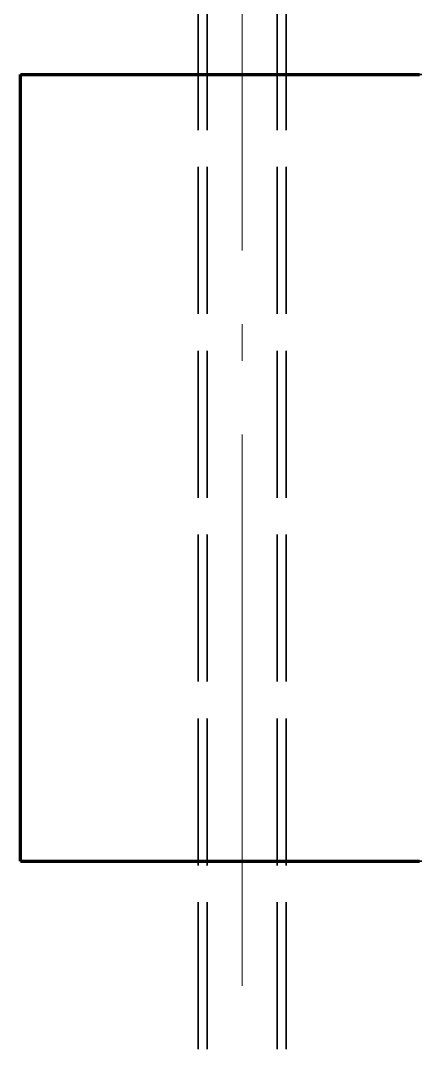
# Model space of a CAD drawing. Header units: millimetres. Extents: x 0 to 2382, y 0 to 420.
# Drawn here: x 288.88 to 299.74, y 250.6 to 278.66 of the extents above; entities that cross this region are included whole.
import ezdxf

# ---------------------------------------------------------------- set-up
doc = ezdxf.new("R2010")
doc.units = ezdxf.units.MM
doc.linetypes.add('IRAM-E-TRAZOS', pattern=[5, 4, -1])
doc.linetypes.add('IRAM-F-TRAZO-PUNTO', pattern=[20, 15, -2, 1, -2])
for name, color, linetype, lineweight in [('01-VISIBLE', 7, 'CONTINUOUS', 70), ('02-OCULTA', 4, 'IRAM-E-TRAZOS', 35), ('03-EJE', 1, 'IRAM-F-TRAZO-PUNTO', 18)]:
    doc.layers.add(name, color=color, linetype=linetype, lineweight=lineweight)

msp = doc.modelspace()

# ---------------------------------------------------------------- linework, layer by layer
at = {"layer": '01-VISIBLE'}
msp.add_line((288.877, 255.799), (288.877, 277.201), dxfattribs=at)
for points in [[(288.877, 277.201), (288.941, 277.201), (289.005, 277.201), (289.069, 277.201), (289.133, 277.201), (289.197, 277.201), (289.261, 277.201), (289.325, 277.201), (289.389, 277.201), (289.453, 277.201), (289.517, 277.201), (289.58, 277.201), (289.644, 277.201), (289.708, 277.201), (289.772, 277.201), (289.836, 277.201), (289.9, 277.201), (289.964, 277.201), (290.028, 277.201), (290.092, 277.201), (290.156, 277.201), (290.22, 277.201), (290.283, 277.201), (290.347, 277.201), (290.411, 277.201), (290.475, 277.201), (290.539, 277.201), (290.603, 277.201), (290.667, 277.201), (290.731, 277.201), (290.795, 277.201), (290.859, 277.201), (290.923, 277.201), (290.987, 277.201), (291.05, 277.201), (291.114, 277.201), (291.178, 277.201), (291.242, 277.201), (291.306, 277.201), (291.37, 277.201), (291.434, 277.201), (291.498, 277.201), (291.562, 277.201), (291.626, 277.201), (291.69, 277.201), (291.753, 277.201), (291.817, 277.201), (291.881, 277.201), (291.945, 277.201), (292.009, 277.201), (292.073, 277.201), (292.137, 277.201), (292.201, 277.201), (292.265, 277.201), (292.329, 277.201), (292.393, 277.201), (292.457, 277.201), (292.52, 277.201), (292.584, 277.201), (292.648, 277.201), (292.712, 277.201), (292.776, 277.201), (292.84, 277.201), (292.904, 277.201), (292.968, 277.201), (293.032, 277.201), (293.096, 277.201), (293.16, 277.201), (293.223, 277.201), (293.287, 277.201), (293.351, 277.201), (293.415, 277.201), (293.479, 277.201), (293.543, 277.201), (293.607, 277.201), (293.671, 277.201), (293.735, 277.201), (293.799, 277.201), (293.863, 277.201), (293.927, 277.201), (293.99, 277.201), (294.054, 277.201), (294.118, 277.201), (294.182, 277.201), (294.246, 277.201), (294.31, 277.201), (294.374, 277.201), (294.438, 277.201), (294.502, 277.201), (294.566, 277.201), (294.63, 277.201), (294.693, 277.201), (294.757, 277.201), (294.821, 277.201), (294.885, 277.201), (294.949, 277.201), (295.013, 277.201), (295.077, 277.201), (295.141, 277.201), (295.205, 277.201), (295.269, 277.201), (295.333, 277.201), (295.396, 277.201), (295.46, 277.201), (295.524, 277.201), (295.588, 277.201), (295.652, 277.201), (295.716, 277.201), (295.78, 277.201), (295.844, 277.201), (295.908, 277.201), (295.972, 277.201), (296.036, 277.201), (296.1, 277.201), (296.163, 277.201), (296.227, 277.201), (296.291, 277.201), (296.355, 277.201), (296.419, 277.201), (296.483, 277.201), (296.547, 277.201), (296.611, 277.201), (296.675, 277.201), (296.739, 277.201), (296.803, 277.201), (296.866, 277.201), (296.93, 277.201), (296.994, 277.201), (297.058, 277.201), (297.122, 277.201), (297.186, 277.201), (297.25, 277.201), (297.314, 277.201), (297.378, 277.201), (297.442, 277.201), (297.506, 277.201), (297.57, 277.201), (297.633, 277.201), (297.697, 277.201), (297.761, 277.201), (297.825, 277.201), (297.889, 277.201), (297.953, 277.201), (298.017, 277.201), (298.081, 277.201), (298.145, 277.201), (298.209, 277.201), (298.273, 277.201), (298.336, 277.201), (298.4, 277.201), (298.464, 277.201), (298.528, 277.201), (298.592, 277.201), (298.656, 277.201), (298.72, 277.201), (298.784, 277.201), (298.848, 277.201), (298.912, 277.201), (298.976, 277.201), (299.04, 277.201), (299.103, 277.201), (299.167, 277.201), (299.231, 277.201), (299.295, 277.201), (299.359, 277.201), (299.423, 277.201), (299.487, 277.201), (299.551, 277.201), (299.615, 277.201), (299.679, 277.201), (299.743, 277.201)], [(288.877, 255.799), (288.941, 255.799), (289.005, 255.799), (289.069, 255.799), (289.133, 255.799), (289.197, 255.799), (289.261, 255.799), (289.325, 255.799), (289.389, 255.799), (289.453, 255.799), (289.517, 255.799), (289.58, 255.799), (289.644, 255.799), (289.708, 255.799), (289.772, 255.799), (289.836, 255.799), (289.9, 255.799), (289.964, 255.799), (290.028, 255.799), (290.092, 255.799), (290.156, 255.799), (290.22, 255.799), (290.283, 255.799), (290.347, 255.799), (290.411, 255.799), (290.475, 255.799), (290.539, 255.799), (290.603, 255.799), (290.667, 255.799), (290.731, 255.799), (290.795, 255.799), (290.859, 255.799), (290.923, 255.799), (290.987, 255.799), (291.05, 255.799), (291.114, 255.799), (291.178, 255.799), (291.242, 255.799), (291.306, 255.799), (291.37, 255.799), (291.434, 255.799), (291.498, 255.799), (291.562, 255.799), (291.626, 255.799), (291.69, 255.799), (291.753, 255.799), (291.817, 255.799), (291.881, 255.799), (291.945, 255.799), (292.009, 255.799), (292.073, 255.799), (292.137, 255.799), (292.201, 255.799), (292.265, 255.799), (292.329, 255.799), (292.393, 255.799), (292.457, 255.799), (292.52, 255.799), (292.584, 255.799), (292.648, 255.799), (292.712, 255.799), (292.776, 255.799), (292.84, 255.799), (292.904, 255.799), (292.968, 255.799), (293.032, 255.799), (293.096, 255.799), (293.16, 255.799), (293.223, 255.799), (293.287, 255.799), (293.351, 255.799), (293.415, 255.799), (293.479, 255.799), (293.543, 255.799), (293.607, 255.799), (293.671, 255.799), (293.735, 255.799), (293.799, 255.799), (293.863, 255.799), (293.927, 255.799), (293.99, 255.799), (294.054, 255.799), (294.118, 255.799), (294.182, 255.799), (294.246, 255.799), (294.31, 255.799), (294.374, 255.799), (294.438, 255.799), (294.502, 255.799), (294.566, 255.799), (294.63, 255.799), (294.693, 255.799), (294.757, 255.799), (294.821, 255.799), (294.885, 255.799), (294.949, 255.799), (295.013, 255.799), (295.077, 255.799), (295.141, 255.799), (295.205, 255.799), (295.269, 255.799), (295.333, 255.799), (295.396, 255.799), (295.46, 255.799), (295.524, 255.799), (295.588, 255.799), (295.652, 255.799), (295.716, 255.799), (295.78, 255.799), (295.844, 255.799), (295.908, 255.799), (295.972, 255.799), (296.036, 255.799), (296.1, 255.799), (296.163, 255.799), (296.227, 255.799), (296.291, 255.799), (296.355, 255.799), (296.419, 255.799), (296.483, 255.799), (296.547, 255.799), (296.611, 255.799), (296.675, 255.799), (296.739, 255.799), (296.803, 255.799), (296.866, 255.799), (296.93, 255.799), (296.994, 255.799), (297.058, 255.799), (297.122, 255.799), (297.186, 255.799), (297.25, 255.799), (297.314, 255.799), (297.378, 255.799), (297.442, 255.799), (297.506, 255.799), (297.57, 255.799), (297.633, 255.799), (297.697, 255.799), (297.761, 255.799), (297.825, 255.799), (297.889, 255.799), (297.953, 255.799), (298.017, 255.799), (298.081, 255.799), (298.145, 255.799), (298.209, 255.799), (298.273, 255.799), (298.336, 255.799), (298.4, 255.799), (298.464, 255.799), (298.528, 255.799), (298.592, 255.799), (298.656, 255.799), (298.72, 255.799), (298.784, 255.799), (298.848, 255.799), (298.912, 255.799), (298.976, 255.799), (299.04, 255.799), (299.103, 255.799), (299.167, 255.799), (299.231, 255.799), (299.295, 255.799), (299.359, 255.799), (299.423, 255.799), (299.487, 255.799), (299.551, 255.799), (299.615, 255.799), (299.679, 255.799), (299.743, 255.799)]]:
    msp.add_lwpolyline(points, dxfattribs=at)
at = {"layer": '02-OCULTA'}
for p, q in [((293.712, 215.685), (293.712, 330.118)), ((293.962, 215.685), (293.962, 330.118)), ((295.862, 215.685), (295.862, 330.118)), ((296.112, 215.685), (296.112, 330.118)), ((288.877, 255.799), (288.877, 277.201)), ((288.887, 277.201), (288.877, 277.201)), ((288.887, 277.201), (288.877, 277.201)), ((288.887, 255.799), (288.887, 277.201)), ((288.887, 255.799), (288.887, 277.201)), ((288.887, 255.799), (288.877, 255.799)), ((288.887, 255.799), (288.877, 255.799))]:
    msp.add_line(p, q, dxfattribs=at)
for points in [[(299.743, 277.201), (299.679, 277.201), (299.615, 277.201), (299.551, 277.201), (299.487, 277.201), (299.423, 277.201), (299.359, 277.201), (299.295, 277.201), (299.231, 277.201), (299.167, 277.201), (299.103, 277.201), (299.04, 277.201), (298.976, 277.201), (298.912, 277.201), (298.848, 277.201), (298.784, 277.201), (298.72, 277.201), (298.656, 277.201), (298.592, 277.201), (298.528, 277.201), (298.464, 277.201), (298.4, 277.201), (298.336, 277.201), (298.273, 277.201), (298.209, 277.201), (298.145, 277.201), (298.081, 277.201), (298.017, 277.201), (297.953, 277.201), (297.889, 277.201), (297.825, 277.201), (297.761, 277.201), (297.697, 277.201), (297.633, 277.201), (297.57, 277.201), (297.506, 277.201), (297.442, 277.201), (297.378, 277.201), (297.314, 277.201), (297.25, 277.201), (297.186, 277.201), (297.122, 277.201), (297.058, 277.201), (296.994, 277.201), (296.93, 277.201), (296.866, 277.201), (296.803, 277.201), (296.739, 277.201), (296.675, 277.201), (296.611, 277.201), (296.547, 277.201), (296.483, 277.201), (296.419, 277.201), (296.355, 277.201), (296.291, 277.201), (296.227, 277.201), (296.163, 277.201), (296.1, 277.201), (296.036, 277.201), (295.972, 277.201), (295.908, 277.201), (295.844, 277.201), (295.78, 277.201), (295.716, 277.201), (295.652, 277.201), (295.588, 277.201), (295.524, 277.201), (295.46, 277.201), (295.396, 277.201), (295.333, 277.201), (295.269, 277.201), (295.205, 277.201), (295.141, 277.201), (295.077, 277.201), (295.013, 277.201), (294.949, 277.201), (294.885, 277.201), (294.821, 277.201), (294.757, 277.201), (294.693, 277.201), (294.63, 277.201), (294.566, 277.201), (294.502, 277.201), (294.438, 277.201), (294.374, 277.201), (294.31, 277.201), (294.246, 277.201), (294.182, 277.201), (294.118, 277.201), (294.054, 277.201), (293.99, 277.201), (293.927, 277.201), (293.863, 277.201), (293.799, 277.201), (293.735, 277.201), (293.671, 277.201), (293.607, 277.201), (293.543, 277.201), (293.479, 277.201), (293.415, 277.201), (293.351, 277.201), (293.287, 277.201), (293.223, 277.201), (293.16, 277.201), (293.096, 277.201), (293.032, 277.201), (292.968, 277.201), (292.904, 277.201), (292.84, 277.201), (292.776, 277.201), (292.712, 277.201), (292.648, 277.201), (292.584, 277.201), (292.52, 277.201), (292.457, 277.201), (292.393, 277.201), (292.329, 277.201), (292.265, 277.201), (292.201, 277.201), (292.137, 277.201), (292.073, 277.201), (292.009, 277.201), (291.945, 277.201), (291.881, 277.201), (291.817, 277.201), (291.753, 277.201), (291.69, 277.201), (291.626, 277.201), (291.562, 277.201), (291.498, 277.201), (291.434, 277.201), (291.37, 277.201), (291.306, 277.201), (291.242, 277.201), (291.178, 277.201), (291.114, 277.201), (291.05, 277.201), (290.987, 277.201), (290.923, 277.201), (290.859, 277.201), (290.795, 277.201), (290.731, 277.201), (290.667, 277.201), (290.603, 277.201), (290.539, 277.201), (290.475, 277.201), (290.411, 277.201), (290.347, 277.201), (290.283, 277.201), (290.22, 277.201), (290.156, 277.201), (290.092, 277.201), (290.028, 277.201), (289.964, 277.201), (289.9, 277.201), (289.836, 277.201), (289.772, 277.201), (289.708, 277.201), (289.644, 277.201), (289.58, 277.201), (289.517, 277.201), (289.453, 277.201), (289.389, 277.201), (289.325, 277.201), (289.261, 277.201), (289.197, 277.201), (289.133, 277.201), (289.069, 277.201), (289.005, 277.201), (288.941, 277.201), (288.877, 277.201)], [(288.887, 277.201), (288.95, 277.201), (289.014, 277.201), (289.078, 277.201), (289.142, 277.201), (289.206, 277.201), (289.27, 277.201), (289.333, 277.201), (289.397, 277.201), (289.461, 277.201), (289.525, 277.201), (289.589, 277.201), (289.652, 277.201), (289.716, 277.201), (289.78, 277.201), (289.844, 277.201), (289.908, 277.201), (289.972, 277.201), (290.035, 277.201), (290.099, 277.201), (290.163, 277.201), (290.227, 277.201), (290.291, 277.201), (290.354, 277.201), (290.418, 277.201), (290.482, 277.201), (290.546, 277.201), (290.61, 277.201), (290.673, 277.201), (290.737, 277.201), (290.801, 277.201), (290.865, 277.201), (290.929, 277.201), (290.993, 277.201), (291.056, 277.201), (291.12, 277.201), (291.184, 277.201), (291.248, 277.201), (291.312, 277.201), (291.375, 277.201), (291.439, 277.201), (291.503, 277.201), (291.567, 277.201), (291.631, 277.201), (291.695, 277.201), (291.758, 277.201), (291.822, 277.201), (291.886, 277.201), (291.95, 277.201), (292.014, 277.201), (292.077, 277.201), (292.141, 277.201), (292.205, 277.201), (292.269, 277.201), (292.333, 277.201), (292.396, 277.201), (292.46, 277.201), (292.524, 277.201), (292.588, 277.201), (292.652, 277.201), (292.716, 277.201), (292.779, 277.201), (292.843, 277.201), (292.907, 277.201), (292.971, 277.201), (293.035, 277.201), (293.098, 277.201), (293.162, 277.201), (293.226, 277.201), (293.29, 277.201), (293.354, 277.201), (293.418, 277.201), (293.481, 277.201), (293.545, 277.201), (293.609, 277.201), (293.673, 277.201), (293.737, 277.201), (293.8, 277.201), (293.864, 277.201), (293.928, 277.201), (293.992, 277.201), (294.056, 277.201), (294.119, 277.201), (294.183, 277.201), (294.247, 277.201), (294.311, 277.201), (294.375, 277.201), (294.439, 277.201), (294.502, 277.201), (294.566, 277.201), (294.63, 277.201), (294.694, 277.201), (294.758, 277.201), (294.821, 277.201), (294.885, 277.201), (294.949, 277.201), (295.013, 277.201), (295.077, 277.201), (295.14, 277.201), (295.204, 277.201), (295.268, 277.201), (295.332, 277.201), (295.396, 277.201), (295.46, 277.201), (295.523, 277.201), (295.587, 277.201), (295.651, 277.201), (295.715, 277.201), (295.779, 277.201), (295.842, 277.201), (295.906, 277.201), (295.97, 277.201), (296.034, 277.201), (296.098, 277.201), (296.162, 277.201), (296.225, 277.201), (296.289, 277.201), (296.353, 277.201), (296.417, 277.201), (296.481, 277.201), (296.544, 277.201), (296.608, 277.201), (296.672, 277.201), (296.736, 277.201), (296.8, 277.201), (296.863, 277.201), (296.927, 277.201), (296.991, 277.201), (297.055, 277.201), (297.119, 277.201), (297.183, 277.201), (297.246, 277.201), (297.31, 277.201), (297.374, 277.201), (297.438, 277.201), (297.502, 277.201), (297.565, 277.201), (297.629, 277.201), (297.693, 277.201), (297.757, 277.201), (297.821, 277.201), (297.885, 277.201), (297.948, 277.201), (298.012, 277.201), (298.076, 277.201), (298.14, 277.201), (298.204, 277.201), (298.267, 277.201), (298.331, 277.201), (298.395, 277.201), (298.459, 277.201), (298.523, 277.201), (298.586, 277.201), (298.65, 277.201), (298.714, 277.201), (298.778, 277.201), (298.842, 277.201), (298.906, 277.201), (298.969, 277.201), (299.033, 277.201), (299.097, 277.201), (299.161, 277.201), (299.225, 277.201), (299.288, 277.201), (299.352, 277.201), (299.416, 277.201), (299.48, 277.201), (299.544, 277.201), (299.608, 277.201), (299.671, 277.201), (299.735, 277.201), (299.799, 277.201)], [(299.799, 277.201), (299.735, 277.201), (299.671, 277.201), (299.608, 277.201), (299.544, 277.201), (299.48, 277.201), (299.416, 277.201), (299.352, 277.201), (299.288, 277.201), (299.225, 277.201), (299.161, 277.201), (299.097, 277.201), (299.033, 277.201), (298.969, 277.201), (298.906, 277.201), (298.842, 277.201), (298.778, 277.201), (298.714, 277.201), (298.65, 277.201), (298.586, 277.201), (298.523, 277.201), (298.459, 277.201), (298.395, 277.201), (298.331, 277.201), (298.267, 277.201), (298.204, 277.201), (298.14, 277.201), (298.076, 277.201), (298.012, 277.201), (297.948, 277.201), (297.885, 277.201), (297.821, 277.201), (297.757, 277.201), (297.693, 277.201), (297.629, 277.201), (297.565, 277.201), (297.502, 277.201), (297.438, 277.201), (297.374, 277.201), (297.31, 277.201), (297.246, 277.201), (297.183, 277.201), (297.119, 277.201), (297.055, 277.201), (296.991, 277.201), (296.927, 277.201), (296.863, 277.201), (296.8, 277.201), (296.736, 277.201), (296.672, 277.201), (296.608, 277.201), (296.544, 277.201), (296.481, 277.201), (296.417, 277.201), (296.353, 277.201), (296.289, 277.201), (296.225, 277.201), (296.162, 277.201), (296.098, 277.201), (296.034, 277.201), (295.97, 277.201), (295.906, 277.201), (295.842, 277.201), (295.779, 277.201), (295.715, 277.201), (295.651, 277.201), (295.587, 277.201), (295.523, 277.201), (295.46, 277.201), (295.396, 277.201), (295.332, 277.201), (295.268, 277.201), (295.204, 277.201), (295.14, 277.201), (295.077, 277.201), (295.013, 277.201), (294.949, 277.201), (294.885, 277.201), (294.821, 277.201), (294.758, 277.201), (294.694, 277.201), (294.63, 277.201), (294.566, 277.201), (294.502, 277.201), (294.439, 277.201), (294.375, 277.201), (294.311, 277.201), (294.247, 277.201), (294.183, 277.201), (294.119, 277.201), (294.056, 277.201), (293.992, 277.201), (293.928, 277.201), (293.864, 277.201), (293.8, 277.201), (293.737, 277.201), (293.673, 277.201), (293.609, 277.201), (293.545, 277.201), (293.481, 277.201), (293.418, 277.201), (293.354, 277.201), (293.29, 277.201), (293.226, 277.201), (293.162, 277.201), (293.098, 277.201), (293.035, 277.201), (292.971, 277.201), (292.907, 277.201), (292.843, 277.201), (292.779, 277.201), (292.716, 277.201), (292.652, 277.201), (292.588, 277.201), (292.524, 277.201), (292.46, 277.201), (292.396, 277.201), (292.333, 277.201), (292.269, 277.201), (292.205, 277.201), (292.141, 277.201), (292.077, 277.201), (292.014, 277.201), (291.95, 277.201), (291.886, 277.201), (291.822, 277.201), (291.758, 277.201), (291.695, 277.201), (291.631, 277.201), (291.567, 277.201), (291.503, 277.201), (291.439, 277.201), (291.375, 277.201), (291.312, 277.201), (291.248, 277.201), (291.184, 277.201), (291.12, 277.201), (291.056, 277.201), (290.993, 277.201), (290.929, 277.201), (290.865, 277.201), (290.801, 277.201), (290.737, 277.201), (290.673, 277.201), (290.61, 277.201), (290.546, 277.201), (290.482, 277.201), (290.418, 277.201), (290.354, 277.201), (290.291, 277.201), (290.227, 277.201), (290.163, 277.201), (290.099, 277.201), (290.035, 277.201), (289.972, 277.201), (289.908, 277.201), (289.844, 277.201), (289.78, 277.201), (289.716, 277.201), (289.652, 277.201), (289.589, 277.201), (289.525, 277.201), (289.461, 277.201), (289.397, 277.201), (289.333, 277.201), (289.27, 277.201), (289.206, 277.201), (289.142, 277.201), (289.078, 277.201), (289.014, 277.201), (288.95, 277.201), (288.887, 277.201)], [(299.743, 255.799), (299.679, 255.799), (299.615, 255.799), (299.551, 255.799), (299.487, 255.799), (299.423, 255.799), (299.359, 255.799), (299.295, 255.799), (299.231, 255.799), (299.167, 255.799), (299.103, 255.799), (299.04, 255.799), (298.976, 255.799), (298.912, 255.799), (298.848, 255.799), (298.784, 255.799), (298.72, 255.799), (298.656, 255.799), (298.592, 255.799), (298.528, 255.799), (298.464, 255.799), (298.4, 255.799), (298.336, 255.799), (298.273, 255.799), (298.209, 255.799), (298.145, 255.799), (298.081, 255.799), (298.017, 255.799), (297.953, 255.799), (297.889, 255.799), (297.825, 255.799), (297.761, 255.799), (297.697, 255.799), (297.633, 255.799), (297.57, 255.799), (297.506, 255.799), (297.442, 255.799), (297.378, 255.799), (297.314, 255.799), (297.25, 255.799), (297.186, 255.799), (297.122, 255.799), (297.058, 255.799), (296.994, 255.799), (296.93, 255.799), (296.866, 255.799), (296.803, 255.799), (296.739, 255.799), (296.675, 255.799), (296.611, 255.799), (296.547, 255.799), (296.483, 255.799), (296.419, 255.799), (296.355, 255.799), (296.291, 255.799), (296.227, 255.799), (296.163, 255.799), (296.1, 255.799), (296.036, 255.799), (295.972, 255.799), (295.908, 255.799), (295.844, 255.799), (295.78, 255.799), (295.716, 255.799), (295.652, 255.799), (295.588, 255.799), (295.524, 255.799), (295.46, 255.799), (295.396, 255.799), (295.333, 255.799), (295.269, 255.799), (295.205, 255.799), (295.141, 255.799), (295.077, 255.799), (295.013, 255.799), (294.949, 255.799), (294.885, 255.799), (294.821, 255.799), (294.757, 255.799), (294.693, 255.799), (294.63, 255.799), (294.566, 255.799), (294.502, 255.799), (294.438, 255.799), (294.374, 255.799), (294.31, 255.799), (294.246, 255.799), (294.182, 255.799), (294.118, 255.799), (294.054, 255.799), (293.99, 255.799), (293.927, 255.799), (293.863, 255.799), (293.799, 255.799), (293.735, 255.799), (293.671, 255.799), (293.607, 255.799), (293.543, 255.799), (293.479, 255.799), (293.415, 255.799), (293.351, 255.799), (293.287, 255.799), (293.223, 255.799), (293.16, 255.799), (293.096, 255.799), (293.032, 255.799), (292.968, 255.799), (292.904, 255.799), (292.84, 255.799), (292.776, 255.799), (292.712, 255.799), (292.648, 255.799), (292.584, 255.799), (292.52, 255.799), (292.457, 255.799), (292.393, 255.799), (292.329, 255.799), (292.265, 255.799), (292.201, 255.799), (292.137, 255.799), (292.073, 255.799), (292.009, 255.799), (291.945, 255.799), (291.881, 255.799), (291.817, 255.799), (291.753, 255.799), (291.69, 255.799), (291.626, 255.799), (291.562, 255.799), (291.498, 255.799), (291.434, 255.799), (291.37, 255.799), (291.306, 255.799), (291.242, 255.799), (291.178, 255.799), (291.114, 255.799), (291.05, 255.799), (290.987, 255.799), (290.923, 255.799), (290.859, 255.799), (290.795, 255.799), (290.731, 255.799), (290.667, 255.799), (290.603, 255.799), (290.539, 255.799), (290.475, 255.799), (290.411, 255.799), (290.347, 255.799), (290.283, 255.799), (290.22, 255.799), (290.156, 255.799), (290.092, 255.799), (290.028, 255.799), (289.964, 255.799), (289.9, 255.799), (289.836, 255.799), (289.772, 255.799), (289.708, 255.799), (289.644, 255.799), (289.58, 255.799), (289.517, 255.799), (289.453, 255.799), (289.389, 255.799), (289.325, 255.799), (289.261, 255.799), (289.197, 255.799), (289.133, 255.799), (289.069, 255.799), (289.005, 255.799), (288.941, 255.799), (288.877, 255.799)], [(288.887, 255.799), (288.95, 255.799), (289.014, 255.799), (289.078, 255.799), (289.142, 255.799), (289.206, 255.799), (289.27, 255.799), (289.333, 255.799), (289.397, 255.799), (289.461, 255.799), (289.525, 255.799), (289.589, 255.799), (289.652, 255.799), (289.716, 255.799), (289.78, 255.799), (289.844, 255.799), (289.908, 255.799), (289.972, 255.799), (290.035, 255.799), (290.099, 255.799), (290.163, 255.799), (290.227, 255.799), (290.291, 255.799), (290.354, 255.799), (290.418, 255.799), (290.482, 255.799), (290.546, 255.799), (290.61, 255.799), (290.673, 255.799), (290.737, 255.799), (290.801, 255.799), (290.865, 255.799), (290.929, 255.799), (290.993, 255.799), (291.056, 255.799), (291.12, 255.799), (291.184, 255.799), (291.248, 255.799), (291.312, 255.799), (291.375, 255.799), (291.439, 255.799), (291.503, 255.799), (291.567, 255.799), (291.631, 255.799), (291.695, 255.799), (291.758, 255.799), (291.822, 255.799), (291.886, 255.799), (291.95, 255.799), (292.014, 255.799), (292.077, 255.799), (292.141, 255.799), (292.205, 255.799), (292.269, 255.799), (292.333, 255.799), (292.396, 255.799), (292.46, 255.799), (292.524, 255.799), (292.588, 255.799), (292.652, 255.799), (292.716, 255.799), (292.779, 255.799), (292.843, 255.799), (292.907, 255.799), (292.971, 255.799), (293.035, 255.799), (293.098, 255.799), (293.162, 255.799), (293.226, 255.799), (293.29, 255.799), (293.354, 255.799), (293.418, 255.799), (293.481, 255.799), (293.545, 255.799), (293.609, 255.799), (293.673, 255.799), (293.737, 255.799), (293.8, 255.799), (293.864, 255.799), (293.928, 255.799), (293.992, 255.799), (294.056, 255.799), (294.119, 255.799), (294.183, 255.799), (294.247, 255.799), (294.311, 255.799), (294.375, 255.799), (294.439, 255.799), (294.502, 255.799), (294.566, 255.799), (294.63, 255.799), (294.694, 255.799), (294.758, 255.799), (294.821, 255.799), (294.885, 255.799), (294.949, 255.799), (295.013, 255.799), (295.077, 255.799), (295.14, 255.799), (295.204, 255.799), (295.268, 255.799), (295.332, 255.799), (295.396, 255.799), (295.46, 255.799), (295.523, 255.799), (295.587, 255.799), (295.651, 255.799), (295.715, 255.799), (295.779, 255.799), (295.842, 255.799), (295.906, 255.799), (295.97, 255.799), (296.034, 255.799), (296.098, 255.799), (296.162, 255.799), (296.225, 255.799), (296.289, 255.799), (296.353, 255.799), (296.417, 255.799), (296.481, 255.799), (296.544, 255.799), (296.608, 255.799), (296.672, 255.799), (296.736, 255.799), (296.8, 255.799), (296.863, 255.799), (296.927, 255.799), (296.991, 255.799), (297.055, 255.799), (297.119, 255.799), (297.183, 255.799), (297.246, 255.799), (297.31, 255.799), (297.374, 255.799), (297.438, 255.799), (297.502, 255.799), (297.565, 255.799), (297.629, 255.799), (297.693, 255.799), (297.757, 255.799), (297.821, 255.799), (297.885, 255.799), (297.948, 255.799), (298.012, 255.799), (298.076, 255.799), (298.14, 255.799), (298.204, 255.799), (298.267, 255.799), (298.331, 255.799), (298.395, 255.799), (298.459, 255.799), (298.523, 255.799), (298.586, 255.799), (298.65, 255.799), (298.714, 255.799), (298.778, 255.799), (298.842, 255.799), (298.906, 255.799), (298.969, 255.799), (299.033, 255.799), (299.097, 255.799), (299.161, 255.799), (299.225, 255.799), (299.288, 255.799), (299.352, 255.799), (299.416, 255.799), (299.48, 255.799), (299.544, 255.799), (299.608, 255.799), (299.671, 255.799), (299.735, 255.799), (299.799, 255.799)], [(299.799, 255.799), (299.735, 255.799), (299.671, 255.799), (299.608, 255.799), (299.544, 255.799), (299.48, 255.799), (299.416, 255.799), (299.352, 255.799), (299.288, 255.799), (299.225, 255.799), (299.161, 255.799), (299.097, 255.799), (299.033, 255.799), (298.969, 255.799), (298.906, 255.799), (298.842, 255.799), (298.778, 255.799), (298.714, 255.799), (298.65, 255.799), (298.586, 255.799), (298.523, 255.799), (298.459, 255.799), (298.395, 255.799), (298.331, 255.799), (298.267, 255.799), (298.204, 255.799), (298.14, 255.799), (298.076, 255.799), (298.012, 255.799), (297.948, 255.799), (297.885, 255.799), (297.821, 255.799), (297.757, 255.799), (297.693, 255.799), (297.629, 255.799), (297.565, 255.799), (297.502, 255.799), (297.438, 255.799), (297.374, 255.799), (297.31, 255.799), (297.246, 255.799), (297.183, 255.799), (297.119, 255.799), (297.055, 255.799), (296.991, 255.799), (296.927, 255.799), (296.863, 255.799), (296.8, 255.799), (296.736, 255.799), (296.672, 255.799), (296.608, 255.799), (296.544, 255.799), (296.481, 255.799), (296.417, 255.799), (296.353, 255.799), (296.289, 255.799), (296.225, 255.799), (296.162, 255.799), (296.098, 255.799), (296.034, 255.799), (295.97, 255.799), (295.906, 255.799), (295.842, 255.799), (295.779, 255.799), (295.715, 255.799), (295.651, 255.799), (295.587, 255.799), (295.523, 255.799), (295.46, 255.799), (295.396, 255.799), (295.332, 255.799), (295.268, 255.799), (295.204, 255.799), (295.14, 255.799), (295.077, 255.799), (295.013, 255.799), (294.949, 255.799), (294.885, 255.799), (294.821, 255.799), (294.758, 255.799), (294.694, 255.799), (294.63, 255.799), (294.566, 255.799), (294.502, 255.799), (294.439, 255.799), (294.375, 255.799), (294.311, 255.799), (294.247, 255.799), (294.183, 255.799), (294.119, 255.799), (294.056, 255.799), (293.992, 255.799), (293.928, 255.799), (293.864, 255.799), (293.8, 255.799), (293.737, 255.799), (293.673, 255.799), (293.609, 255.799), (293.545, 255.799), (293.481, 255.799), (293.418, 255.799), (293.354, 255.799), (293.29, 255.799), (293.226, 255.799), (293.162, 255.799), (293.098, 255.799), (293.035, 255.799), (292.971, 255.799), (292.907, 255.799), (292.843, 255.799), (292.779, 255.799), (292.716, 255.799), (292.652, 255.799), (292.588, 255.799), (292.524, 255.799), (292.46, 255.799), (292.396, 255.799), (292.333, 255.799), (292.269, 255.799), (292.205, 255.799), (292.141, 255.799), (292.077, 255.799), (292.014, 255.799), (291.95, 255.799), (291.886, 255.799), (291.822, 255.799), (291.758, 255.799), (291.695, 255.799), (291.631, 255.799), (291.567, 255.799), (291.503, 255.799), (291.439, 255.799), (291.375, 255.799), (291.312, 255.799), (291.248, 255.799), (291.184, 255.799), (291.12, 255.799), (291.056, 255.799), (290.993, 255.799), (290.929, 255.799), (290.865, 255.799), (290.801, 255.799), (290.737, 255.799), (290.673, 255.799), (290.61, 255.799), (290.546, 255.799), (290.482, 255.799), (290.418, 255.799), (290.354, 255.799), (290.291, 255.799), (290.227, 255.799), (290.163, 255.799), (290.099, 255.799), (290.035, 255.799), (289.972, 255.799), (289.908, 255.799), (289.844, 255.799), (289.78, 255.799), (289.716, 255.799), (289.652, 255.799), (289.589, 255.799), (289.525, 255.799), (289.461, 255.799), (289.397, 255.799), (289.333, 255.799), (289.27, 255.799), (289.206, 255.799), (289.142, 255.799), (289.078, 255.799), (289.014, 255.799), (288.95, 255.799), (288.887, 255.799)]]:
    msp.add_lwpolyline(points, dxfattribs=at)
at = {"layer": '03-EJE'}
msp.add_line((294.912, 212.41), (294.912, 342.362), dxfattribs=at)

doc.saveas('drawing.dxf')
